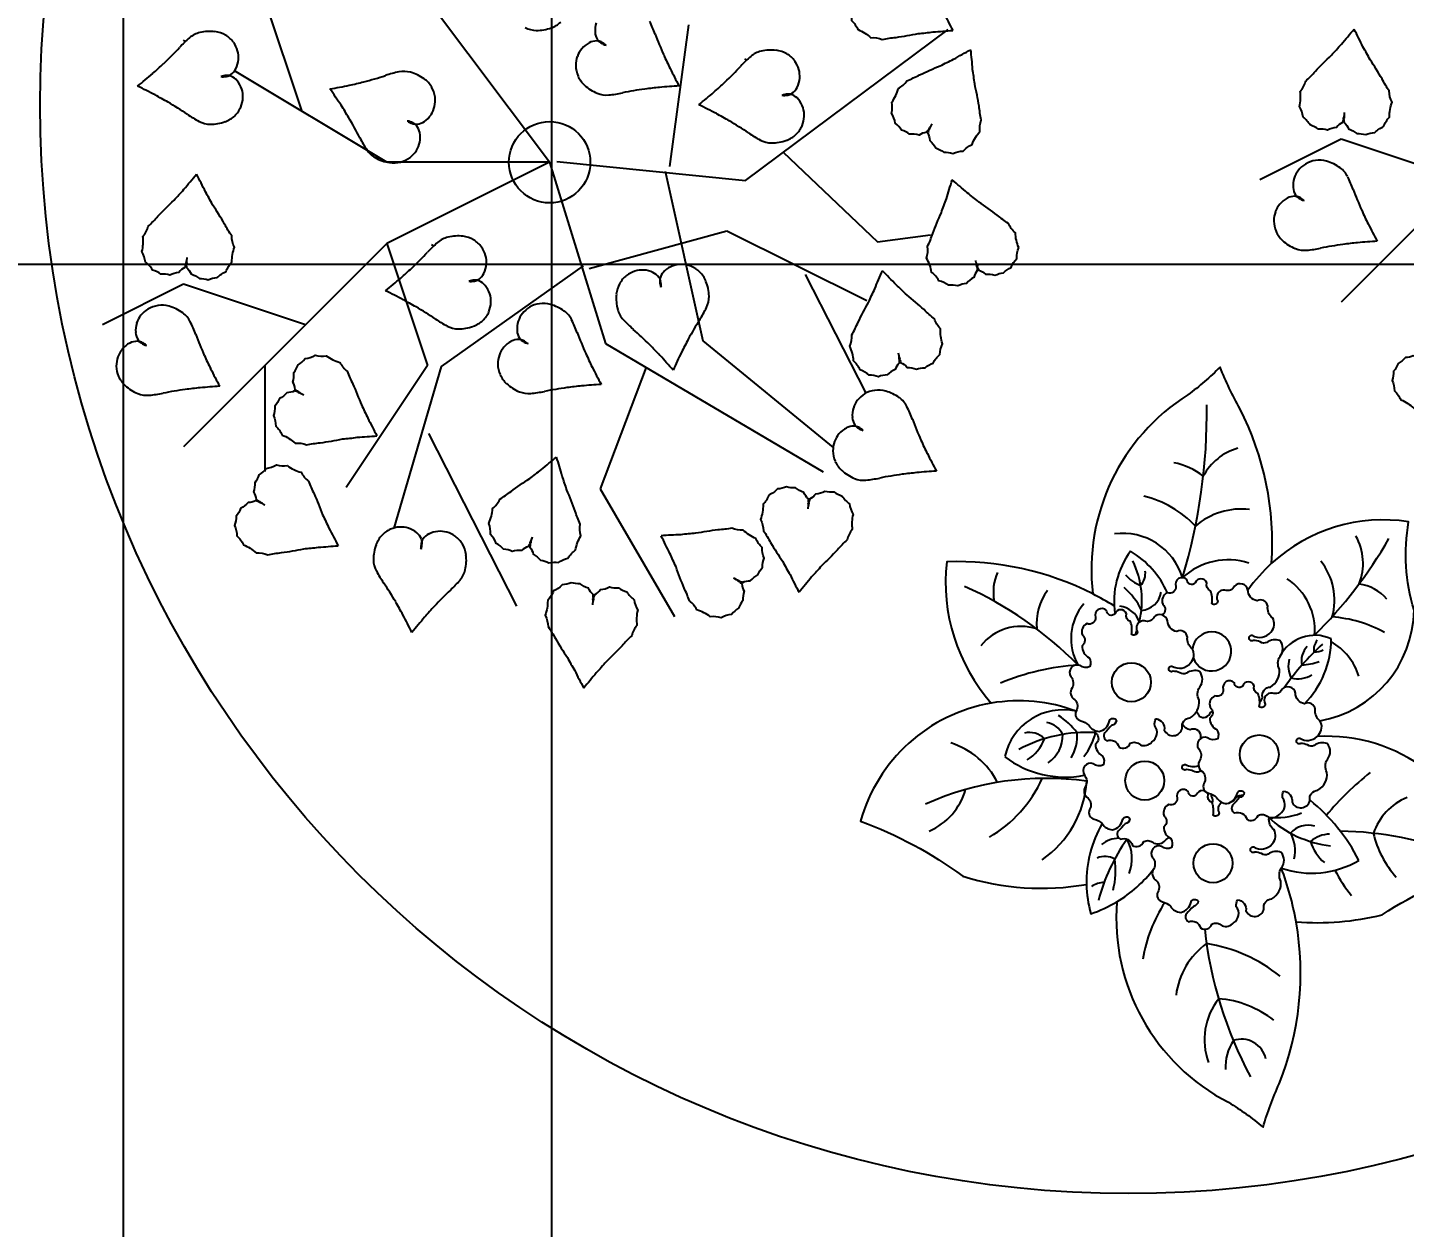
# Model space of a CAD drawing. Extents: x -109 to 1815, y -14679 to 345.
# Drawn here: x 94.37 to 95.639, y 3.433 to 4.539 of the extents above; entities that cross this region are included whole.
import ezdxf

# ---------------------------------------------------------------- set-up
doc = ezdxf.new("R2010")
doc.units = 0
doc.header["$MEASUREMENT"] = 0
doc.layers.get('0').update_dxf_attribs({"linetype": 'CONTINUOUS'})
doc.layers.get('DEFPOINTS').update_dxf_attribs({"linetype": 'CONTINUOUS'})
doc.layers.add('corte-esq-ext', color=1, linetype='CONTINUOUS')
doc.layers.add('PORTA', color=3, linetype='CONTINUOUS')
doc.styles.add('SIMPLEX', font='techl___.ttf')
doc.dimstyles.new('50model', dxfattribs={"dimtxt": 0.15, "dimasz": 0.2, "dimexe": 0.08, "dimexo": 0.2, "dimgap": 0.05, "dimtad": 1, "dimzin": 4, "dimdsep": 46, "dimtxsty": 'SIMPLEX', "dimblk1": 'DOTSMALL', "dimblk2": 'DOTSMALL', "dimsah": 1, "dimcen": 0.2, "dimadec": 0, "dimazin": 0, "dimtfac": 1, "dimtmove": 2, "dimatfit": 3, "dimldrblk": 'DOTSMALL', "dimfxl": 1, "dimtvp": 1, "dimtolj": 1, "dimtzin": 0, "dimarcsym": 0})

# ---------------------------------------------------------------- blocks, each defined once
blk = doc.blocks.new('_DOTSMALL')
at = {"color": 0, "linetype": 'ByBlock', "ltscale": 0.05, "const_width": 0.5}
blk.add_lwpolyline([(-0.0625, 0, 1), (0.0625, 0, 1)], format="xyb", close=True, dxfattribs=at)
blk = doc.blocks.new('*D72')
at = {"layer": 'DEFPOINTS', "color": 0, "transparency": 16777216}
for p in [(94.458, 6.0423), (94.458, 6.0423), (94.458, 2.8923)]:
    blk.add_point(p, dxfattribs=at)
at = {"layer": 'PORTA', "color": 0, "lineweight": -2, "transparency": 16777216}
for p, q in [((94.258, 6.0423), (94.378, 6.0423)), ((94.458, 2.8923), (94.458, 6.0423)), ((94.258, 2.8923), (94.378, 2.8923))]:
    blk.add_line(p, q, dxfattribs=at)
at = {"layer": 'PORTA', "color": 0, "lineweight": -2, "transparency": 16777216, "xscale": 0.2, "yscale": 0.2, "zscale": 0.2}
for p, rotation in [((94.458, 6.0423), 90), ((94.458, 2.8923), 270)]:
    blk.add_blockref('_DOTSMALL', p, dxfattribs=dict(at, rotation=rotation))
at = {"layer": 'PORTA', "color": 0, "transparency": 16777216, "insert": (94.266, 3.9893), "char_height": 0.15, "attachment_point": 5, "rotation": 90, "style": 'SIMPLEX'}
blk.add_mtext('\\A1;3.15', dxfattribs=at)

msp = doc.modelspace()

# ---------------------------------------------------------------- linework, layer by layer
at = {"layer": 'corte-esq-ext'}
msp.add_line((94.8531, -5.5561), (94.8531, 12.9398), dxfattribs=at)
at = {"layer": 'PORTA', "color": 1}
for p, q in [((94.6229, 4.4613), (94.5885, 4.5645)), ((94.851, 4.4145), (94.7385, 4.5645)), ((94.9619, 4.4106), (94.9793, 4.541)), ((95.0315, 4.3976), (95.2185, 4.5367)), ((94.5153, 4.5259), (94.5135, 4.527)), ((95.0329, 4.5087), (95.0311, 4.5098)), ((94.701, 4.4145), (94.5605, 4.4988)), ((95.7685, 4.4731), (95.581, 4.2856)), ((95.581, 4.4356), (95.506, 4.3981)), ((95.6935, 4.3981), (95.581, 4.4356)), ((95.0663, 4.4237), (95.1533, 4.3411)), ((94.851, 4.4145), (94.701, 4.3395)), ((94.851, 4.4145), (94.701, 4.4145)), ((94.851, 4.4145), (94.9025, 4.2474)), ((94.8576, 4.415), (95.0315, 4.3976)), ((94.9576, 4.4063), (94.9924, 4.2498)), ((94.8875, 4.3166), (95.0144, 4.3512)), ((95.0144, 4.3512), (95.1434, 4.287)), ((95.1533, 4.3411), (95.2023, 4.3474)), ((94.701, 4.3395), (94.5135, 4.152)), ((94.701, 4.3395), (94.7385, 4.227)), ((94.7441, 4.3372), (94.7422, 4.3383)), ((94.8818, 4.3189), (94.7511, 4.2261)), ((95.0867, 4.3109), (95.1425, 4.2015)), ((94.5135, 4.302), (94.4385, 4.2645)), ((94.626, 4.2645), (94.5135, 4.302)), ((94.9025, 4.2474), (95.1033, 4.1291)), ((94.9924, 4.2498), (95.1125, 4.1516)), ((94.5885, 4.227), (94.5885, 4.1293)), ((94.7385, 4.227), (94.6635, 4.1145)), ((94.7511, 4.2261), (94.7072, 4.0773)), ((94.9401, 4.2255), (94.8977, 4.1133)), ((94.7394, 4.1645), (94.8206, 4.0053)), ((94.8977, 4.1133), (94.9661, 3.9958))]:
    msp.add_line(p, q, dxfattribs=at)
at = {"layer": 'PORTA'}
msp.add_line((108.4912, 4.3201), (82.9806, 4.3201), dxfattribs=at)
at = {"layer": 'PORTA', "color": 1}
for points in [[(95.1552, 4.5735, 0.08274), (95.1504, 4.5757, 0.10469), (95.1474, 4.5787, 0.121507), (95.1451, 4.5855, 0.098472), (95.1461, 4.5942, 0.092043), (95.15, 4.6014, 0.086888), (95.1565, 4.6072, 0.104288), (95.1658, 4.6104, 0.099942), (95.176, 4.6097, 0.091468), (95.1886, 4.6037, 0.12043), (95.1954, 4.5955, 0.025962), (95.2005, 4.5837, -0.015994), (95.2084, 4.5645, -0.011155), (95.2143, 4.5521, -0.008387), (95.2227, 4.536)], [(95.1552, 4.5735, -0.08274), (95.1508, 4.5765, -0.10469), (95.1467, 4.5774, -0.121507), (95.1397, 4.5758, -0.098472), (95.1328, 4.5703, -0.092043), (95.1287, 4.5632, -0.086888), (95.1273, 4.5547, -0.104288), (95.1294, 4.5451, -0.099942), (95.1354, 4.5367, -0.091468), (95.1472, 4.5293, -0.12043), (95.1578, 4.5277, -0.025962), (95.1705, 4.5296, 0.015994), (95.191, 4.5331, 0.011155), (95.2046, 4.5346, 0.008387), (95.2227, 4.536)], [(95.5839, 4.4604, 0.08274), (95.5838, 4.4551, 0.10469), (95.5821, 4.4512, 0.121507), (95.5767, 4.4465, 0.098472), (95.5683, 4.4441, 0.092043), (95.5601, 4.4449, 0.086888), (95.5523, 4.4488, 0.104288), (95.5458, 4.4561, 0.099942), (95.5425, 4.4658, 0.091468), (95.5433, 4.4798, 0.12043), (95.5483, 4.4892, 0.025962), (95.5572, 4.4984, -0.015994), (95.572, 4.5131, -0.011155), (95.5812, 4.5232, -0.008387), (95.5929, 4.5371)], [(95.5839, 4.4604, -0.08274), (95.5829, 4.4552, -0.10469), (95.5836, 4.4511, -0.121507), (95.5878, 4.4452, -0.098472), (95.5954, 4.4409, -0.092043), (95.6036, 4.4399, -0.086888), (95.612, 4.4418, -0.104288), (95.6201, 4.4474, -0.099942), (95.6255, 4.4561, -0.091468), (95.6279, 4.4699, -0.12043), (95.6253, 4.4802, -0.025962), (95.6187, 4.4912, 0.015994), (95.6077, 4.5089, 0.011155), (95.6011, 4.5209, 0.008387), (95.5929, 4.5371)], [(95.2034, 4.4499, 0.08274), (95.2014, 4.445, 0.10469), (95.1984, 4.442, 0.121507), (95.1917, 4.4395, 0.098472), (95.1829, 4.4403, 0.092043), (95.1756, 4.444, 0.086888), (95.1698, 4.4504, 0.104288), (95.1663, 4.4596, 0.099942), (95.1667, 4.4698, 0.091468), (95.1725, 4.4825, 0.12043), (95.1805, 4.4896, 0.025962), (95.1922, 4.495, -0.015994), (95.2112, 4.5033, -0.011155), (95.2235, 4.5094, -0.008387), (95.2394, 4.5182)], [(95.2034, 4.4499, -0.08274), (95.2006, 4.4454, -0.10469), (95.1997, 4.4413, -0.121507), (95.2015, 4.4344, -0.098472), (95.2072, 4.4276, -0.092043), (95.2144, 4.4237, -0.086888), (95.2229, 4.4224, -0.104288), (95.2325, 4.4248, -0.099942), (95.2406, 4.4309, -0.091468), (95.2479, 4.4429, -0.12043), (95.2491, 4.4535, -0.025962), (95.247, 4.4662, 0.015994), (95.243, 4.4866, 0.011155), (95.2411, 4.5001, 0.008387), (95.2394, 4.5182)], [(94.5165, 4.3267, 0.08274), (94.5163, 4.3214, 0.10469), (94.5146, 4.3175, 0.121507), (94.5092, 4.3128, 0.098472), (94.5008, 4.3104, 0.092043), (94.4926, 4.3113, 0.086888), (94.4849, 4.3151, 0.104288), (94.4783, 4.3224, 0.099942), (94.475, 4.3321, 0.091468), (94.4759, 4.3461, 0.12043), (94.4808, 4.3555, 0.025962), (94.4897, 4.3647, -0.015994), (94.5046, 4.3794, -0.011155), (94.5138, 4.3895, -0.008387), (94.5254, 4.4034)], [(94.5165, 4.3267, -0.08274), (94.5154, 4.3215, -0.10469), (94.5161, 4.3174, -0.121507), (94.5203, 4.3115, -0.098472), (94.528, 4.3072, -0.092043), (94.5361, 4.3062, -0.086888), (94.5445, 4.3081, -0.104288), (94.5526, 4.3137, -0.099942), (94.558, 4.3224, -0.091468), (94.5604, 4.3362, -0.12043), (94.5578, 4.3465, -0.025962), (94.5512, 4.3575, 0.015994), (94.5402, 4.3752, 0.011155), (94.5336, 4.3872, 0.008387), (94.5254, 4.4034)], [(95.2436, 4.3239, 0.08274), (95.2455, 4.3189, 0.10469), (95.2454, 4.3147, 0.121507), (95.2422, 4.3083, 0.098472), (95.2354, 4.3028, 0.092043), (95.2275, 4.3004, 0.086888), (95.2189, 4.301, 0.104288), (95.21, 4.3052, 0.099942), (95.2033, 4.3129, 0.091468), (95.1986, 4.3261, 0.12043), (95.1996, 4.3368, 0.025962), (95.2043, 4.3487, -0.015994), (95.2123, 4.3679, -0.011155), (95.2169, 4.3808, -0.008387), (95.2223, 4.3981)], [(95.2436, 4.3239, -0.08274), (95.2446, 4.3187, -0.10469), (95.2468, 4.3151, -0.121507), (95.2529, 4.3113, -0.098472), (95.2617, 4.3103, -0.092043), (95.2696, 4.3125, -0.086888), (95.2766, 4.3175, -0.104288), (95.2819, 4.3258, -0.099942), (95.2836, 4.3359, -0.091468), (95.2805, 4.3495, -0.12043), (95.2741, 4.3581, -0.025962), (95.2638, 4.3657, 0.015994), (95.2468, 4.3778, 0.011155), (95.2361, 4.3863, 0.008387), (95.2223, 4.3981)], [(95.1724, 4.2387, 0.08274), (95.1739, 4.2336, 0.10469), (95.1734, 4.2294, 0.121507), (95.1697, 4.2233, 0.098472), (95.1624, 4.2184, 0.092043), (95.1543, 4.2168, 0.086888), (95.1458, 4.2181, 0.104288), (95.1373, 4.2231, 0.099942), (95.1313, 4.2314, 0.091468), (95.1279, 4.2449, 0.12043), (95.1297, 4.2554, 0.025962), (95.1355, 4.2669, -0.015994), (95.1452, 4.2853, -0.011155), (95.1509, 4.2977, -0.008387), (95.1579, 4.3145)], [(95.1724, 4.2387, -0.08274), (95.173, 4.2334, -0.10469), (95.1749, 4.2297, -0.121507), (95.1806, 4.2254, -0.098472), (95.1892, 4.2236, -0.092043), (95.1973, 4.225, -0.086888), (95.2048, 4.2294, -0.104288), (95.2108, 4.2372, -0.099942), (95.2133, 4.2471, -0.091468), (95.2115, 4.261, -0.12043), (95.2059, 4.27, -0.025962), (95.1963, 4.2786, 0.015994), (95.1804, 4.2921, 0.011155), (95.1705, 4.3015, 0.008387), (95.1579, 4.3145)], [(94.6242, 4.1998, 0.08274), (94.6194, 4.2019, 0.10469), (94.6164, 4.205, 0.121507), (94.6141, 4.2117, 0.098472), (94.6151, 4.2205, 0.092043), (94.619, 4.2277, 0.086888), (94.6255, 4.2334, 0.104288), (94.6348, 4.2367, 0.099942), (94.645, 4.236, 0.091468), (94.6576, 4.2299, 0.12043), (94.6644, 4.2218, 0.025962), (94.6695, 4.21, -0.015994), (94.6774, 4.1907, -0.011155), (94.6833, 4.1784, -0.008387), (94.6917, 4.1623)], [(95.6559, 4.2322, -0.08274), (95.6515, 4.2352, -0.10469), (95.6474, 4.2361, -0.121507), (95.6404, 4.2345, -0.098472), (95.6335, 4.229, -0.092043), (95.6294, 4.2219, -0.086888), (95.628, 4.2133, -0.104288), (95.6301, 4.2038, -0.099942), (95.6361, 4.1954, -0.091468), (95.6479, 4.1879, -0.12043), (95.6585, 4.1864, -0.025962), (95.6712, 4.1883, 0.015994), (95.6917, 4.1918, 0.011155), (95.7053, 4.1933, 0.008387), (95.7234, 4.1947)], [(94.6242, 4.1998, -0.08274), (94.6198, 4.2027, -0.10469), (94.6157, 4.2037, -0.121507), (94.6087, 4.202, -0.098472), (94.6018, 4.1966, -0.092043), (94.5977, 4.1895, -0.086888), (94.5963, 4.1809, -0.104288), (94.5984, 4.1713, -0.099942), (94.6044, 4.163, -0.091468), (94.6162, 4.1555, -0.12043), (94.6268, 4.154, -0.025962), (94.6395, 4.1559, 0.015994), (94.66, 4.1594, 0.011155), (94.6736, 4.1609, 0.008387), (94.6917, 4.1623)], [(94.8348, 4.0688, 0.08274), (94.8337, 4.0636, 0.10469), (94.8314, 4.0601, 0.121507), (94.8252, 4.0565, 0.098472), (94.8165, 4.0556, 0.092043), (94.8086, 4.0579, 0.086888), (94.8016, 4.0631, 0.104288), (94.7965, 4.0714, 0.099942), (94.795, 4.0816, 0.091468), (94.7984, 4.0952, 0.12043), (94.8049, 4.1036, 0.025962), (94.8154, 4.111, -0.015994), (94.8326, 4.1228, -0.011155), (94.8434, 4.1311, -0.008387), (94.8574, 4.1427)], [(94.8348, 4.0688, -0.08274), (94.8328, 4.0639, -0.10469), (94.8328, 4.0597, -0.121507), (94.8359, 4.0532, -0.098472), (94.8426, 4.0476, -0.092043), (94.8504, 4.0451, -0.086888), (94.8591, 4.0455, -0.104288), (94.868, 4.0495, -0.099942), (94.8749, 4.0571, -0.091468), (94.8798, 4.0702, -0.12043), (94.8791, 4.0809, -0.025962), (94.8746, 4.0929, 0.015994), (94.8669, 4.1123, 0.011155), (94.8625, 4.1252, 0.008387), (94.8574, 4.1427)], [(94.5884, 4.0985, 0.08274), (94.5836, 4.1007, 0.10469), (94.5806, 4.1037, 0.121507), (94.5783, 4.1105, 0.098472), (94.5793, 4.1192, 0.092043), (94.5832, 4.1264, 0.086888), (94.5897, 4.1322, 0.104288), (94.599, 4.1354, 0.099942), (94.6092, 4.1348, 0.091468), (94.6218, 4.1287, 0.12043), (94.6287, 4.1205, 0.025962), (94.6338, 4.1087, -0.015994), (94.6416, 4.0895, -0.011155), (94.6475, 4.0771, -0.008387), (94.6559, 4.061)], [(95.0894, 4.0949, -0.08274), (95.0904, 4.1001, -0.10469), (95.0896, 4.1043, -0.121507), (95.0854, 4.1101, -0.098472), (95.0777, 4.1143, -0.092043), (95.0696, 4.1153, -0.086888), (95.0612, 4.1133, -0.104288), (95.0531, 4.1076, -0.099942), (95.0478, 4.0989, -0.091468), (95.0455, 4.0851, -0.12043), (95.0482, 4.0748, -0.025962), (95.0548, 4.0638, 0.015994), (95.066, 4.0463, 0.011155), (95.0727, 4.0343, 0.008387), (95.081, 4.0181)], [(94.5884, 4.0985, -0.08274), (94.584, 4.1015, -0.10469), (94.5799, 4.1024, -0.121507), (94.5729, 4.1008, -0.098472), (94.566, 4.0953, -0.092043), (94.562, 4.0882, -0.086888), (94.5605, 4.0797, -0.104288), (94.5626, 4.0701, -0.099942), (94.5686, 4.0618, -0.091468), (94.5804, 4.0543, -0.12043), (94.591, 4.0527, -0.025962), (94.6037, 4.0546, 0.015994), (94.6242, 4.0581, 0.011155), (94.6378, 4.0596, 0.008387), (94.6559, 4.061)], [(95.0894, 4.0949, 0.08274), (95.0895, 4.1002, 0.10469), (95.0911, 4.1041, 0.121507), (95.0965, 4.1089, 0.098472), (95.1049, 4.1113, 0.092043), (95.1131, 4.1106, 0.086888), (95.1209, 4.1068, 0.104288), (95.1275, 4.0995, 0.099942), (95.1308, 4.0899, 0.091468), (95.1301, 4.0759, 0.12043), (95.1253, 4.0664, 0.025962), (95.1164, 4.0571, -0.015994), (95.1017, 4.0424, -0.011155), (95.0926, 4.0322, -0.008387), (95.081, 4.0181)], [(95.0206, 4.0313, -0.08274), (95.025, 4.0282, -0.10469), (95.0291, 4.0272, -0.121507), (95.0361, 4.0287, -0.098472), (95.0431, 4.034, -0.092043), (95.0473, 4.0411, -0.086888), (95.0489, 4.0496, -0.104288), (95.047, 4.0592, -0.099942), (95.0412, 4.0676, -0.091468), (95.0295, 4.0754, -0.12043), (95.019, 4.0771, -0.025962), (95.0062, 4.0755, 0.015994), (94.9856, 4.0724, 0.011155), (94.972, 4.0711, 0.008387), (94.9539, 4.0701)], [(95.0206, 4.0313, 0.08274), (95.0254, 4.029, 0.10469), (95.0283, 4.0259, 0.121507), (95.0305, 4.0191, 0.098472), (95.0293, 4.0104, 0.092043), (95.0253, 4.0033, 0.086888), (95.0187, 3.9977, 0.104288), (95.0093, 3.9946, 0.099942), (94.9991, 3.9955, 0.091468), (94.9867, 4.0018, 0.12043), (94.98, 4.0101, 0.025962), (94.9751, 4.0219, -0.015994), (94.9676, 4.0414, -0.011155), (94.962, 4.0538, -0.008387), (94.9539, 4.0701)], [(94.8908, 4.0066, -0.08274), (94.8918, 4.0118, -0.10469), (94.8911, 4.0159, -0.121507), (94.8869, 4.0217, -0.098472), (94.8791, 4.0259, -0.092043), (94.871, 4.0269, -0.086888), (94.8626, 4.0249, -0.104288), (94.8546, 4.0193, -0.099942), (94.8492, 4.0105, -0.091468), (94.8469, 3.9968, -0.12043), (94.8496, 3.9864, -0.025962), (94.8563, 3.9755, 0.015994), (94.8674, 3.9579, 0.011155), (94.8741, 3.946, 0.008387), (94.8824, 3.9298)], [(95.5059, 3.9167, 0.153842), (95.5084, 3.9213, -0.463092), (95.5157, 3.9307, 0.313172), (95.524, 3.947, -0.263169), (95.5246, 3.959, 0.362708), (95.5244, 3.9735, 0.245641), (95.5124, 3.9719, -0.29295), (95.5063, 3.9723, 0.093328), (95.5001, 3.9737, -1.455768), (95.499, 3.9785, 0.379882), (95.5162, 3.9814, 0.34294), (95.5177, 3.9945, -0.272007), (95.5133, 4.0052, 0.52491), (95.5034, 4.0103, -0.364868), (95.495, 4.0201, 0.589429), (95.4826, 4.0238, -0.414362), (95.4738, 4.0201, 0.632042), (95.4672, 4.0099, -0.61126), (95.4617, 4.0077, 0.141126), (95.4606, 4.0194, -0.414115), (95.457, 4.0267, 0.695029), (95.4464, 4.0267, -0.695571), (95.4387, 4.0297, 0.795067), (95.4285, 4.0234, -0.584992), (95.4208, 4.0176, 0.398719), (95.4164, 4.007, -0.500346), (95.4161, 3.9971, 0.277783)], [(94.8908, 4.0066, 0.08274), (94.8909, 4.0119, 0.10469), (94.8925, 4.0157, 0.121507), (94.8979, 4.0205, 0.098472), (94.9063, 4.023, 0.092043), (94.9145, 4.0222, 0.086888), (94.9223, 4.0184, 0.104288), (94.9289, 4.0112, 0.099942), (94.9322, 4.0015, 0.091468), (94.9315, 3.9875, 0.12043), (94.9267, 3.978, 0.025962), (94.9178, 3.9687, -0.015994), (94.9031, 3.954, -0.011155), (94.894, 3.9438, -0.008387), (94.8824, 3.9298)], [(95.5614, 3.8996, -0.272007), (95.5571, 3.9102, 0.52491), (95.5472, 3.9153, -0.364868), (95.5388, 3.9252, 0.589429), (95.5264, 3.9288, -0.414362), (95.5176, 3.9252, 0.632042), (95.511, 3.9149, -0.61126), (95.5055, 3.9127, 0.141126), (95.5044, 3.9244, -0.414115), (95.5008, 3.9318, 0.695029), (95.4902, 3.9318, -0.695571), (95.4825, 3.9347, 0.795067), (95.4723, 3.9285, -0.584992), (95.4646, 3.9226, 0.398719), (95.4602, 3.912, -0.502085), (95.4598, 3.9021, 0.277783), (95.4664, 3.8912, -0.240076), (95.4671, 3.8831, -0.321467), (95.4578, 3.884, 0.745243), (95.4496, 3.8736, -0.31319), (95.4507, 3.8634, 0.440916), (95.4533, 3.8524, -0.33877), (95.4544, 3.8418, 0.489016), (95.4587, 3.833, -0.115651), (95.466, 3.829, 0.254691), (95.4756, 3.8232, 0.303582), (95.4851, 3.833, -0.602354), (95.4916, 3.8334, -0.345012), (95.4872, 3.8288, -0.004574), (95.4809, 3.8219, 0.479544), (95.4829, 3.8146, -0.438672), (95.4939, 3.8088, 0.471554), (95.5044, 3.8123, -0.333475), (95.5136, 3.8109, 0.333467), (95.5243, 3.8136, 0.445322), (95.5269, 3.8285, -0.162198), (95.5279, 3.8348, -0.427238)], [(95.4113, 3.9011, 0.054109), (95.4099, 3.901, -0.61126)], [(95.4476, 3.9079, -0.144785), (95.4501, 3.9038, 0.471554), (95.4606, 3.9073, -0.063459), (95.4625, 3.908, 0.333467)], [(95.3542, 3.8904, 0.077831), (95.3548, 3.8879, -0.502085), (95.3544, 3.878, 0.277783), (95.361, 3.8671, -0.240076), (95.3617, 3.859, -0.321467), (95.3524, 3.8599, 0.745243), (95.3442, 3.8495, -0.31319), (95.3453, 3.8393, 0.440916), (95.3478, 3.8283, -0.33877), (95.3489, 3.8177, 0.489016), (95.3533, 3.8089, -0.115651), (95.3606, 3.8049, 0.254691), (95.3701, 3.7991, 0.303582), (95.3796, 3.8089, -0.602354), (95.3862, 3.8093, -0.345012), (95.3818, 3.8047, -0.004574), (95.3754, 3.7978, 0.479544), (95.3774, 3.7905, -0.438672), (95.3885, 3.7847, 0.471554), (95.3989, 3.7882, -0.333475), (95.4082, 3.7868, 0.333467), (95.4189, 3.7895, 0.101515), (95.4218, 3.7923, -0.162198)], [(95.4516, 3.8834, -0.059681), (95.4516, 3.8861, 0.52491), (95.4417, 3.8912, -0.236589), (95.4345, 3.8965, 0.589429)], [(95.5279, 3.8348, -0.427238), (95.5357, 3.8245, 0.727728), (95.5522, 3.8263, -0.463092), (95.5595, 3.8357, 0.313172), (95.5678, 3.852, -0.263169), (95.5683, 3.864, 0.362708), (95.5682, 3.8785, 0.245641), (95.5561, 3.8769, -0.29295), (95.55, 3.8773, 0.093328), (95.5439, 3.8787, -1.455768), (95.5428, 3.8835, 0.338669), (95.5587, 3.885, 0.34294)], [(95.4518, 3.8535, 0.024467), (95.4507, 3.8528, -0.29295), (95.4446, 3.8532, 0.093328), (95.4385, 3.8546, -1.455768), (95.4374, 3.8594, 0.243536), (95.4494, 3.8584, 0.34294)], [(95.4711, 3.8243, 0.439616), (95.4685, 3.8147, -0.61126), (95.463, 3.8125, 0.141126), (95.4619, 3.8242, -0.414115), (95.4582, 3.8315, 0.695029), (95.4476, 3.8315, -0.695571), (95.44, 3.8345, 0.795067), (95.4297, 3.8283, -0.584992), (95.422, 3.8224, 0.398719), (95.4177, 3.8118, -0.502085), (95.4173, 3.8019, 0.277783), (95.4239, 3.791, -0.240076), (95.4246, 3.7829, -0.321467), (95.4153, 3.7838, 0.745243), (95.4071, 3.7734, -0.31319), (95.4082, 3.7632, 0.440916), (95.4107, 3.7522, -0.33877), (95.4118, 3.7416, 0.489016), (95.4162, 3.7328, -0.115651), (95.4235, 3.7288, 0.254691), (95.433, 3.7229, 0.303582), (95.4425, 3.7328, -0.602354), (95.4491, 3.7332, -0.345012), (95.4447, 3.7285, -0.004574), (95.4383, 3.7217, 0.479544), (95.4403, 3.7144, -0.438672), (95.4514, 3.7086, 0.471554), (95.4618, 3.7121, -0.333475), (95.4711, 3.7107, 0.333467), (95.4818, 3.7134, 0.445322), (95.4843, 3.7282, -0.162198), (95.4854, 3.7346, -0.427238)], [(95.4623, 3.8231, 0.075337), (95.4624, 3.8279, -0.091843), (95.4611, 3.8322, 0.362708)], [(95.4905, 3.8306, 0.249552), (95.4838, 3.8286, -0.232648), (95.4794, 3.8247, 0.632042)], [(95.4854, 3.7346, -0.427238), (95.4932, 3.7243, 0.727728), (95.5097, 3.7261, -0.463092), (95.5169, 3.7355, 0.313172), (95.5253, 3.7518, -0.263169), (95.5258, 3.7638, 0.362708), (95.5256, 3.7783, 0.245641), (95.5136, 3.7767, -0.29295), (95.5075, 3.7771, 0.093328), (95.5014, 3.7785, -1.455768), (95.5003, 3.7833, 0.379882), (95.5174, 3.7862, 0.34294), (95.5189, 3.7994, -0.272007), (95.5145, 3.81, 0.023893), (95.5144, 3.8106, -0.364868)]]:
    msp.add_lwpolyline(points, format="xyb", dxfattribs=at)
for points in [[(95.3461, 3.7488, 0.064121), (95.3501, 3.7216, 0.053651), (95.3742, 3.7328, 0.303165), (95.4771, 3.5479, -0.038186), (95.5089, 3.525, -0.033284), (95.5238, 3.5648, 0.140139), (95.5394, 3.7143, 0.082613), (95.6188, 3.7208, -0.071634), (95.7158, 3.7659, 0.37075), (95.5587, 3.885, 0.036515), (95.56, 3.8864, 0.34294), (95.5614, 3.8996, 0.358678), (95.6482, 4.0015, -0.11702), (95.6432, 4.083, 0.227088), (95.5168, 4.0448, 0.135454), (95.4876, 4.1874, -0.033284), (95.4693, 4.2256, -0.038186), (95.4397, 4.2001, 0.289083), (95.352, 4.0165, 0.126781), (95.2172, 4.0462, 0.210808), (95.2583, 3.9158, 0.291137), (95.1378, 3.807, -0.071634), (95.2321, 3.7563, 0.119338)], [(95.4101, 3.9014, -0.427238), (95.4179, 3.891, 0.727728), (95.4344, 3.8928, -0.463092), (95.4416, 3.9023, 0.313172), (95.4499, 3.9186, -0.263169), (95.4505, 3.9306, 0.362708), (95.4503, 3.9451, 0.245641), (95.4383, 3.9435, -0.29295), (95.4322, 3.9439, 0.093328), (95.426, 3.9453, -1.455768), (95.4249, 3.95, 0.379882), (95.4421, 3.953, 0.34294), (95.4436, 3.9661, -0.272007), (95.4392, 3.9767, 0.52491), (95.4293, 3.9819, -0.364868), (95.4209, 3.9917, 0.589429), (95.4085, 3.9954, -0.414362), (95.3997, 3.9917, 0.632042), (95.3931, 3.9815, -0.61126), (95.3877, 3.9793, 0.141126), (95.3866, 3.991, -0.414115), (95.3829, 3.9983, 0.695029), (95.3723, 3.9983, -0.695571), (95.3646, 4.0012, 0.795067), (95.3544, 3.995, -0.584992), (95.3467, 3.9892, 0.398719), (95.3423, 3.9786, -0.502085), (95.342, 3.9687, 0.277783), (95.3486, 3.9577, -0.240076), (95.3493, 3.9497, -0.321467), (95.34, 3.9505, 0.745243), (95.3317, 3.9402, -0.31319), (95.3328, 3.9299, 0.440916), (95.3354, 3.919, -0.33877), (95.3365, 3.9084, 0.489016), (95.3409, 3.8996, -0.115651), (95.3482, 3.8956, 0.254691), (95.3577, 3.8897, 0.303582), (95.3672, 3.8996, -0.602354), (95.3738, 3.8999, -0.345012), (95.3693, 3.8953, -0.004574), (95.363, 3.8884, 0.479544), (95.365, 3.8812, -0.438672), (95.3761, 3.8754, 0.471554), (95.3865, 3.8789, -0.333475), (95.3958, 3.8774, 0.333467), (95.4065, 3.8802, 0.445322), (95.409, 3.895, -0.162198)]]:
    msp.add_lwpolyline(points, format="xyb", close=True, dxfattribs=at)
for centre, radius in [((95.3847, 4.4673), 1.0035), ((94.851, 4.4145), 0.0375), ((95.3875, 3.9351), 0.018), ((95.5054, 3.8685), 0.018), ((95.3999, 3.8444), 0.018), ((95.4628, 3.7683), 0.018)]:
    msp.add_circle(centre, radius, dxfattribs=at)
for centre, radius, start, end in [((94.5337, 4.5122), 0.0225, 103.618, 131.0863), ((94.5375, 4.4966), 0.0385, 82.7131, 103.618), ((94.5391, 4.5092), 0.0259, 59.884, 82.7131), ((94.839, 4.5585), 0.0225, 241.9575, 269.4259), ((94.8391, 4.5745), 0.0385, 269.4259, 290.3307), ((94.8435, 4.5626), 0.0259, 290.3307, 313.1599), ((94.9154, 4.5362), 0.0225, 162.2836, 184.7793), ((94.9078, 4.5355), 0.015, 184.7793, 212.4908), ((94.8324, 4.4894), 0.1237, 20.4189, 26.3677), ((94.6002, 4.436), 0.1237, 131.0863, 137.035), ((94.5402, 4.511), 0.0238, 36.069, 59.884), ((94.5391, 4.5102), 0.0251, 16.2057, 36.069), ((94.8978, 4.5045), 0.0225, 117.0848, 139.5805), ((94.8943, 4.5113), 0.015, 89.3732, 117.0848), ((94.8944, 4.5161), 0.0102, 65.4672, 89.3732), ((94.9038, 4.533), 0.0102, 212.4908, 236.3969), ((94.9071, 4.5379), 0.0161, 236.3969, 255.3163), ((94.8919, 4.5106), 0.0161, 46.5478, 65.4672), ((95.2535, 4.6462), 0.3256, 200.4189, 204.0841), ((94.2715, 4.7422), 0.3256, 313.3699, 317.035), ((94.5416, 4.511), 0.0225, 332.6747, 355.1704), ((94.5417, 4.511), 0.0224, 355.1704, 16.2057), ((94.9002, 4.5037), 0.0251, 160.6159, 180.4792), ((94.8977, 4.5046), 0.0224, 139.5805, 160.6159), ((95.236, 4.6383), 0.3064, 204.0841, 206.6405), ((95.1178, 4.4188), 0.1237, 131.0863, 137.035), ((95.0513, 4.495), 0.0225, 103.618, 131.0863), ((95.0551, 4.4794), 0.0385, 82.7131, 103.618), ((95.0567, 4.492), 0.0259, 59.884, 82.7131), ((95.0578, 4.4938), 0.0238, 36.069, 59.884), ((94.1307, 4.9065), 0.542, 308.8913, 310.8134), ((94.2846, 4.7282), 0.3064, 310.8134, 313.3699), ((94.5511, 4.5036), 0.0102, 281.0571, 304.9631), ((94.5483, 4.5075), 0.015, 304.9631, 332.6747), ((94.7379, 4.3768), 0.1237, 102.0751, 108.0238), ((94.7167, 4.4757), 0.0225, 74.6067, 102.0751), ((94.7125, 4.4603), 0.0385, 53.7019, 74.6067), ((94.8989, 4.5037), 0.0238, 180.4792, 204.2941), ((95.4465, 4.744), 0.542, 206.6405, 208.5627), ((94.7891, 4.725), 0.3256, 313.3699, 317.035), ((95.0567, 4.493), 0.0251, 16.2057, 36.069), ((95.0593, 4.4938), 0.0224, 355.1704, 16.2057), ((94.2347, 3.9969), 0.542, 62.2304, 64.1526), ((94.5535, 4.4784), 0.0161, 91.9868, 110.9062), ((94.5499, 4.5094), 0.0161, 262.1377, 281.0571), ((94.5533, 4.4843), 0.0102, 68.0807, 91.9868), ((94.5515, 4.4799), 0.015, 40.3691, 68.0807), ((94.5457, 4.475), 0.0225, 17.8735, 40.3691), ((94.5554, 5.016), 0.542, 279.8801, 281.8022), ((94.6036, 4.7854), 0.3064, 281.8022, 284.3586), ((94.5989, 4.804), 0.3256, 284.3586, 288.0238), ((94.72, 4.4705), 0.0259, 30.8727, 53.7019), ((94.7217, 4.4715), 0.0238, 7.0578, 30.8727), ((94.9008, 4.5045), 0.0259, 204.2941, 227.1232), ((94.9094, 4.5138), 0.0385, 227.1232, 248.0281), ((94.9803, 4.1783), 0.3064, 95.2236, 97.78), ((95.0017, 3.9437), 0.542, 93.3014, 95.2236), ((94.8022, 4.711), 0.3064, 310.8134, 313.3699), ((95.0659, 4.4903), 0.015, 304.9631, 332.6747), ((95.0592, 4.4938), 0.0225, 332.6747, 355.1704), ((94.3444, 4.2053), 0.3064, 59.674, 62.2304), ((94.5431, 4.4751), 0.0251, 336.9748, 356.8381), ((94.5458, 4.475), 0.0224, 356.8381, 17.8735), ((94.2052, 4.1701), 0.542, 33.2192, 35.1413), ((94.7204, 4.4714), 0.0251, 347.1945, 7.0578), ((94.9034, 4.4989), 0.0225, 248.0281, 275.4964), ((94.8937, 4.5996), 0.1237, 275.4964, 281.4452), ((94.9828, 4.1593), 0.3256, 97.78, 101.4452), ((94.6483, 4.8893), 0.542, 308.8913, 310.8134), ((95.0711, 4.4611), 0.0161, 91.9868, 110.9062), ((95.0675, 4.4922), 0.0161, 262.1377, 281.0571), ((95.0708, 4.4671), 0.0102, 68.0807, 91.9868), ((95.0686, 4.4863), 0.0102, 281.0571, 304.9631), ((95.0691, 4.4627), 0.015, 40.3691, 68.0807), ((95.0633, 4.4578), 0.0225, 17.8735, 40.3691), ((94.3347, 4.1888), 0.3256, 56.0088, 59.674), ((94.5859, 4.5613), 0.1237, 236.0088, 241.9575), ((94.5429, 4.4761), 0.0259, 290.3307, 313.1599), ((94.5443, 4.4746), 0.0238, 313.1599, 336.9748), ((94.4023, 4.2991), 0.3064, 30.6627, 33.2192), ((94.723, 4.4708), 0.0225, 303.6635, 326.1591), ((94.723, 4.4708), 0.0224, 326.1591, 347.1945), ((94.7523, 3.9797), 0.542, 62.2304, 64.1526), ((94.862, 4.1881), 0.3064, 59.674, 62.2304), ((95.0634, 4.4578), 0.0224, 356.8381, 17.8735), ((94.5383, 4.472), 0.0225, 241.9575, 269.4259), ((94.5385, 4.488), 0.0385, 269.4259, 290.3307), ((94.3858, 4.2893), 0.3256, 26.9976, 30.6627), ((94.7175, 4.4365), 0.0161, 62.9755, 81.8949), ((94.7295, 4.4654), 0.0161, 233.1264, 252.0459), ((94.7277, 4.4597), 0.0102, 252.0459, 275.9519), ((94.7203, 4.4419), 0.0102, 39.0695, 62.9755), ((94.7165, 4.4388), 0.015, 11.3579, 39.0695), ((94.7272, 4.4645), 0.015, 275.9519, 303.6635), ((94.8523, 4.1716), 0.3256, 56.0088, 59.674), ((95.0619, 4.4574), 0.0238, 313.1599, 336.9748), ((95.0607, 4.4579), 0.0251, 336.9748, 356.8381), ((94.7861, 4.4933), 0.1237, 206.9976, 212.9463), ((94.7092, 4.4373), 0.0224, 327.8269, 348.8622), ((94.7091, 4.4373), 0.0225, 348.8622, 11.3579), ((95.1035, 4.5441), 0.1237, 236.0088, 241.9575), ((95.0559, 4.4548), 0.0225, 241.9575, 269.4259), ((95.0561, 4.4708), 0.0385, 269.4259, 290.3307), ((95.0605, 4.4589), 0.0259, 290.3307, 313.1599), ((94.7012, 4.4383), 0.0225, 212.9463, 240.4146), ((94.7069, 4.4387), 0.0251, 307.9636, 327.8269), ((94.7091, 4.4522), 0.0385, 240.4146, 261.3195), ((94.7072, 4.4397), 0.0259, 261.3195, 284.1486), ((94.7077, 4.4377), 0.0238, 284.1486, 307.9636), ((95.559, 4.393), 0.0224, 141.2482, 162.2836), ((95.5611, 4.3914), 0.0251, 121.3849, 141.2482), ((95.5604, 4.3925), 0.0238, 97.57, 121.3849), ((95.5607, 4.3904), 0.0259, 74.7408, 97.57), ((95.5574, 4.3782), 0.0385, 53.836, 74.7408), ((95.5668, 4.3912), 0.0225, 26.3677, 53.836), ((95.5591, 4.393), 0.0225, 162.2836, 184.7793), ((95.4762, 4.3462), 0.1237, 20.4189, 26.3677), ((95.5415, 4.3613), 0.0225, 117.0848, 139.5805), ((95.5381, 4.3681), 0.015, 89.3732, 117.0848), ((95.5516, 4.3924), 0.015, 184.7793, 212.4908), ((95.5381, 4.3729), 0.0102, 65.4672, 89.3732), ((95.5475, 4.3898), 0.0102, 212.4908, 236.3969), ((95.5508, 4.3948), 0.0161, 236.3969, 255.3163), ((95.5356, 4.3675), 0.0161, 46.5478, 65.4672), ((95.8972, 4.503), 0.3256, 200.4189, 204.0841), ((95.544, 4.3605), 0.0251, 160.6159, 180.4792), ((95.5414, 4.3614), 0.0224, 139.5805, 160.6159), ((95.8797, 4.4952), 0.3064, 204.0841, 206.6405), ((95.5427, 4.3605), 0.0238, 180.4792, 204.2941), ((96.0903, 4.6008), 0.542, 206.6405, 208.5627), ((94.7625, 4.3235), 0.0225, 103.618, 131.0863), ((94.7663, 4.308), 0.0385, 82.7131, 103.618), ((94.7679, 4.3205), 0.0259, 59.884, 82.7131), ((94.7689, 4.3223), 0.0238, 36.069, 59.884), ((95.5445, 4.3614), 0.0259, 204.2941, 227.1232), ((94.5002, 4.5535), 0.3256, 313.3699, 317.035), ((94.829, 4.2473), 0.1237, 131.0863, 137.035), ((94.7678, 4.3215), 0.0251, 16.2057, 36.069), ((95.5531, 4.3706), 0.0385, 227.1232, 248.0281), ((95.5472, 4.3558), 0.0225, 248.0281, 275.4964), ((95.5375, 4.4565), 0.1237, 275.4964, 281.4452), ((95.6266, 4.0161), 0.3256, 97.78, 101.4452), ((95.624, 4.0351), 0.3064, 95.2236, 97.78), ((95.6455, 3.8005), 0.542, 93.3014, 95.2236), ((94.7703, 4.3223), 0.0225, 332.6747, 355.1704), ((94.7704, 4.3223), 0.0224, 355.1704, 16.2057), ((94.9723, 4.2977), 0.0225, 109.5897, 132.0854), ((94.9723, 4.2978), 0.0224, 88.5544, 109.5897), ((94.9722, 4.2952), 0.0251, 68.6911, 88.5544), ((94.9727, 4.2964), 0.0238, 44.8761, 68.6911), ((94.3594, 4.7179), 0.542, 308.8913, 310.8134), ((94.5134, 4.5396), 0.3064, 310.8134, 313.3699), ((94.7822, 4.2897), 0.0161, 91.9868, 110.9062), ((94.7786, 4.3207), 0.0161, 262.1377, 281.0571), ((94.782, 4.2957), 0.0102, 68.0807, 91.9868), ((94.7798, 4.3149), 0.0102, 281.0571, 304.9631), ((94.777, 4.3188), 0.015, 304.9631, 332.6747), ((94.7802, 4.2912), 0.015, 40.3691, 68.0807), ((94.9365, 4.2912), 0.0238, 127.7853, 151.6002), ((94.9373, 4.2901), 0.0251, 107.922, 127.7853), ((94.9365, 4.2927), 0.0224, 86.8867, 107.922), ((94.9365, 4.2926), 0.0225, 64.391, 86.8867), ((94.9397, 4.2994), 0.015, 36.6794, 64.391), ((94.9436, 4.3023), 0.0102, 12.7734, 36.6794), ((94.9627, 4.305), 0.0102, 159.797, 183.703), ((94.9672, 4.3034), 0.015, 132.0854, 159.797), ((94.9712, 4.2949), 0.0259, 22.047, 44.8761), ((94.4634, 3.8082), 0.542, 62.2304, 64.1526), ((94.7744, 4.2863), 0.0225, 17.8735, 40.3691), ((94.7745, 4.2863), 0.0224, 356.8381, 17.8735), ((94.9509, 4.2889), 0.0385, 174.4294, 195.3342), ((94.9383, 4.2902), 0.0259, 151.6002, 174.4294), ((94.9687, 4.3054), 0.0161, 183.703, 202.6224), ((94.9377, 4.3009), 0.0161, 353.854, 12.7734), ((94.9595, 4.2902), 0.0385, 1.1422, 22.047), ((94.493, 4.2588), 0.0238, 97.57, 121.3849), ((94.4932, 4.2568), 0.0259, 74.7408, 97.57), ((94.4899, 4.2445), 0.0385, 53.836, 74.7408), ((94.5731, 4.0166), 0.3064, 59.674, 62.2304), ((94.5635, 4.0001), 0.3256, 56.0088, 59.674), ((94.7718, 4.2865), 0.0251, 336.9748, 356.8381), ((94.8455, 4.2593), 0.0251, 121.3849, 141.2482), ((94.8448, 4.2605), 0.0238, 97.57, 121.3849), ((94.8451, 4.2584), 0.0259, 74.7408, 97.57), ((94.8417, 4.2462), 0.0385, 53.836, 74.7408), ((94.8848, 4.3354), 0.1237, 327.7251, 333.6738), ((94.9755, 4.2905), 0.0225, 333.6738, 1.1422), ((94.4915, 4.2594), 0.0224, 141.2482, 162.2836), ((94.4936, 4.2577), 0.0251, 121.3849, 141.2482), ((94.4994, 4.2575), 0.0225, 26.3677, 53.836), ((94.4087, 4.2126), 0.1237, 20.4189, 26.3677), ((94.8147, 4.3726), 0.1237, 236.0088, 241.9575), ((94.7716, 4.2875), 0.0259, 290.3307, 313.1599), ((94.7731, 4.2859), 0.0238, 313.1599, 336.9748), ((94.8435, 4.261), 0.0225, 162.2836, 184.7793), ((94.8434, 4.261), 0.0224, 141.2482, 162.2836), ((94.8512, 4.2592), 0.0225, 26.3677, 53.836), ((94.7605, 4.2142), 0.1237, 20.4189, 26.3677), ((94.9354, 4.2847), 0.0225, 195.3342, 222.8026), ((95.0097, 4.3535), 0.1237, 222.8026, 228.7513), ((95.2647, 4.0955), 0.3256, 147.7251, 151.3902), ((94.4917, 4.2593), 0.0225, 162.2836, 184.7793), ((94.4841, 4.2587), 0.015, 184.7793, 212.4908), ((94.8298, 4.3693), 0.3256, 200.4189, 204.0841), ((94.7671, 4.2833), 0.0225, 241.9575, 269.4259), ((94.7672, 4.2993), 0.0385, 269.4259, 290.3307), ((94.8359, 4.2604), 0.015, 184.7793, 212.4908), ((95.1816, 4.371), 0.3256, 200.4189, 204.0841), ((94.7134, 4.0156), 0.3256, 45.0861, 48.7513), ((94.474, 4.2277), 0.0224, 139.5805, 160.6159), ((94.474, 4.2277), 0.0225, 117.0848, 139.5805), ((94.4706, 4.2344), 0.015, 89.3732, 117.0848), ((94.4706, 4.2392), 0.0102, 65.4672, 89.3732), ((94.48, 4.2561), 0.0102, 212.4908, 236.3969), ((94.4834, 4.2611), 0.0161, 236.3969, 255.3163), ((94.4682, 4.2338), 0.0161, 46.5478, 65.4672), ((94.8258, 4.2294), 0.0224, 139.5805, 160.6159), ((94.8259, 4.2293), 0.0225, 117.0848, 139.5805), ((94.8224, 4.2361), 0.015, 89.3732, 117.0848), ((94.8225, 4.2409), 0.0102, 65.4672, 89.3732), ((94.8319, 4.2578), 0.0102, 212.4908, 236.3969), ((94.8352, 4.2628), 0.0161, 236.3969, 255.3163), ((94.82, 4.2354), 0.0161, 46.5478, 65.4672), ((94.727, 4.0292), 0.3064, 42.5297, 45.0861), ((95.2479, 4.1046), 0.3064, 151.3902, 153.9467), ((94.4765, 4.2268), 0.0251, 160.6159, 180.4792), ((94.8123, 4.3615), 0.3064, 204.0841, 206.6405), ((94.8284, 4.2285), 0.0251, 160.6159, 180.4792), ((95.1641, 4.3631), 0.3064, 204.0841, 206.6405), ((94.5534, 3.87), 0.542, 40.6076, 42.5297), ((95.4595, 4.0012), 0.542, 153.9467, 155.8688), ((94.4752, 4.2268), 0.0238, 180.4792, 204.2941), ((94.4771, 4.2277), 0.0259, 204.2941, 227.1232), ((95.0228, 4.4671), 0.542, 206.6405, 208.5627), ((94.827, 4.2285), 0.0238, 180.4792, 204.2941), ((94.8289, 4.2293), 0.0259, 204.2941, 227.1232), ((95.3747, 4.4688), 0.542, 206.6405, 208.5627), ((94.4857, 4.2369), 0.0385, 227.1232, 248.0281), ((94.5591, 3.8824), 0.3256, 97.78, 101.4452), ((94.5565, 3.9014), 0.3064, 95.2236, 97.78), ((94.578, 3.6668), 0.542, 93.3014, 95.2236), ((94.8375, 4.2386), 0.0385, 227.1232, 248.0281), ((94.8218, 4.3245), 0.1237, 275.4964, 281.4452), ((94.911, 3.8841), 0.3256, 97.78, 101.4452), ((94.9084, 3.9031), 0.3064, 95.2236, 97.78), ((94.9298, 3.6685), 0.542, 93.3014, 95.2236), ((95.1539, 4.1806), 0.0238, 97.57, 121.3849), ((95.1542, 4.1785), 0.0259, 74.7408, 97.57), ((95.1508, 4.1663), 0.0385, 53.836, 74.7408), ((94.4797, 4.2221), 0.0225, 248.0281, 275.4964), ((94.47, 4.3228), 0.1237, 275.4964, 281.4452), ((94.8315, 4.2238), 0.0225, 248.0281, 275.4964), ((95.1525, 4.1811), 0.0224, 141.2482, 162.2836), ((95.1546, 4.1794), 0.0251, 121.3849, 141.2482), ((95.1603, 4.1793), 0.0225, 26.3677, 53.836), ((94.929, 4.184), 0.5281, 343.215, 0.7396), ((95.1526, 4.1811), 0.0225, 162.2836, 184.7793), ((95.145, 4.1805), 0.015, 184.7793, 212.4908), ((95.0696, 4.1343), 0.1237, 20.4189, 26.3677), ((95.135, 4.1494), 0.0225, 117.0848, 139.5805), ((95.1315, 4.1562), 0.015, 89.3732, 117.0848), ((95.1316, 4.161), 0.0102, 65.4672, 89.3732), ((95.141, 4.1779), 0.0102, 212.4908, 236.3969), ((95.1443, 4.1829), 0.0161, 236.3969, 255.3163), ((95.1291, 4.1555), 0.0161, 46.5478, 65.4672), ((95.4907, 4.2911), 0.3256, 200.4189, 204.0841), ((95.1374, 4.1486), 0.0251, 160.6159, 180.4792), ((95.1349, 4.1495), 0.0224, 139.5805, 160.6159), ((95.4732, 4.2832), 0.3064, 204.0841, 206.6405), ((95.1361, 4.1486), 0.0238, 180.4792, 204.2941), ((95.6838, 4.3889), 0.542, 206.6405, 208.5627), ((95.5, 4.1008), 0.0521, 105.9819, 152.3315), ((95.138, 4.1494), 0.0259, 204.2941, 227.1232), ((95.1466, 4.1587), 0.0385, 227.1232, 248.0281), ((95.2175, 3.8232), 0.3064, 95.2236, 97.78), ((95.2389, 3.5886), 0.542, 93.3014, 95.2236), ((95.4156, 4.077), 0.0614, 51.4641, 79.7172), ((95.1406, 4.1438), 0.0225, 248.0281, 275.4964), ((95.1309, 4.2446), 0.1237, 275.4964, 281.4452), ((95.2201, 3.8042), 0.3256, 97.78, 101.4452), ((95.3769, 4.0133), 0.0958, 43.2808, 76.6895), ((95.4891, 4.0296), 0.0652, 83.4456, 130.6977), ((94.7137, 4.0543), 0.0238, 113.3232, 137.1381), ((94.7142, 4.0531), 0.0251, 93.4599, 113.3232), ((94.714, 4.0558), 0.0224, 72.4245, 93.4599), ((94.714, 4.0557), 0.0225, 49.9288, 72.4245), ((94.7152, 4.0529), 0.0259, 137.1381, 159.9673), ((94.7189, 4.0615), 0.015, 22.2173, 49.9288), ((94.7425, 4.0612), 0.0102, 145.3348, 169.2409), ((94.7233, 4.0633), 0.0102, 358.3112, 22.2173), ((94.7465, 4.0585), 0.015, 117.6233, 145.3348), ((94.75, 4.0518), 0.0225, 95.1276, 117.6233), ((94.75, 4.0519), 0.0224, 74.0922, 95.1276), ((94.7493, 4.0493), 0.0251, 54.2289, 74.0922), ((94.75, 4.0504), 0.0238, 30.414, 54.2289), ((95.3795, 4.0147), 0.0577, 16.9657, 97.5072), ((95.2576, 4.2795), 0.4242, 314.7885, 330.0206), ((95.5502, 4.0447), 0.051, 338.1797, 29.6042), ((94.7271, 4.0486), 0.0385, 159.9673, 180.8721), ((94.7484, 4.0601), 0.0161, 169.2409, 188.1603), ((94.7173, 4.0635), 0.0161, 339.3918, 358.3112), ((94.7483, 4.0493), 0.0259, 7.5848, 30.414), ((94.7357, 4.0476), 0.0385, 346.68, 7.5848), ((95.4509, 4.0093), 0.0794, 143.9849, 187.93), ((95.3414, 3.9814), 0.0873, 24.5226, 58.7105), ((94.711, 4.0483), 0.0225, 180.8721, 208.3404), ((94.7513, 4.044), 0.0225, 319.2117, 346.68), ((95.3116, 4.0101), 0.0856, 346.8168, 25.5668), ((95.4767, 3.9858), 0.0621, 71.9942, 132.6199), ((95.6198, 3.9319), 0.1528, 132.3879, 144.7417), ((95.5174, 4.0109), 0.0574, 344.193, 38.7428), ((94.8001, 4.0964), 0.1237, 208.3404, 214.2892), ((94.4289, 3.8433), 0.3256, 30.624, 34.2892), ((94.6747, 4.1101), 0.1237, 313.2629, 319.2117), ((95.3037, 4.0182), 0.0435, 155.2706, 191.1072), ((95.4073, 4.0543), 0.0321, 218.6523, 249.4536), ((95.3842, 4.0353), 0.0162, 317.0682, 8.3756), ((95.5002, 3.9831), 0.0565, 355.2378, 56.7853), ((95.5924, 3.9859), 0.0401, 39.7749, 82.5681), ((94.9826, 3.7829), 0.3256, 133.2629, 136.9281), ((95.0959, 3.7124), 0.3401, 44.5307, 66.0872), ((95.3514, 3.9889), 0.0514, 143.2979, 185.1214), ((95.2271, 3.7697), 0.2766, 58.5047, 63.1544), ((95.3405, 3.9746), 0.0624, 25.4367, 49.8659), ((95.3949, 4.0216), 0.0204, 275.279, 350.1247), ((94.4454, 3.853), 0.3064, 28.0676, 30.624), ((94.9686, 3.796), 0.3064, 136.9281, 139.4845), ((95.3815, 3.9754), 0.0496, 139.8933, 209.5878), ((95.3744, 3.9835), 0.0218, 18.7798, 83.5613), ((94.2375, 3.7422), 0.542, 26.1454, 28.0676), ((95.1477, 3.6429), 0.542, 139.4845, 141.4067), ((95.5643, 3.8786), 0.117, 61.101, 85.9434), ((95.2857, 3.9392), 0.0474, 72.1534, 141.401), ((95.3116, 4.0101), 0.0856, 338.601, 341.1781), ((95.4616, 3.9635), 0.018, 200.0401, 172.5092), ((95.5566, 3.9423), 0.0361, 65.2632, 152.5397), ((95.4872, 3.9748), 0.0845, 315.2075, 0.1956), ((95.7243, 3.7937), 0.2386, 132.2716, 145.0484), ((95.5635, 3.9548), 0.0192, 136.2071, 191.6231), ((95.5706, 3.9647), 0.0149, 142.578, 187.4744), ((95.5528, 3.9943), 0.0317, 275.6102, 291.6955), ((95.5439, 3.9239), 0.056, 17.4041, 60.2959), ((95.3511, 3.7342), 0.2171, 93.3613, 112.8474), ((95.5542, 3.95), 0.022, 162.9763, 209.7763), ((95.5371, 4.029), 0.0785, 275.6386, 287.466), ((95.5411, 3.9635), 0.0252, 256.0133, 300.8157), ((95.2836, 3.7667), 0.1513, 69.5371, 99.6172), ((95.3246, 3.8545), 0.0552, 77.5928, 167.384), ((95.2798, 3.844), 0.0728, 37.7391, 56.2778), ((95.3464, 3.7559), 0.133, 86.5219, 118.1181), ((95.2933, 3.8682), 0.0206, 46.2193, 102.2741), ((95.3062, 3.8783), 0.02, 25.8614, 80.0245), ((95.2933, 3.8864), 0.0309, 304.4894, 1.1311), ((95.3001, 3.8852), 0.0375, 328.2291, 5.1542), ((95.298, 3.9029), 0.0583, 321.5553, 345.8739), ((95.1985, 3.8086), 0.074, 27.538, 72.3464), ((95.2699, 3.8975), 0.0403, 302.3549, 338.9452), ((95.3263, 3.9395), 0.0918, 232.7289, 281.1904), ((95.7622, 3.6526), 0.252, 127.7656, 140.6238), ((95.309, 3.5734), 0.2731, 82.142, 114.0362), ((95.1779, 3.852), 0.0588, 293.2575, 344.3162), ((95.1949, 3.8968), 0.1214, 300.5029, 335.5171), ((95.2512, 3.85), 0.0953, 304.5737, 356.3449), ((95.4467, 3.6946), 0.1688, 26.8758, 51.2979), ((95.6619, 3.7787), 0.054, 111.9127, 161.4636), ((95.5212, 3.8759), 0.0655, 263.3213, 290.6954), ((95.5834, 3.8866), 0.103, 227.3511, 263.1112), ((95.4536, 3.7509), 0.1075, 149.8647, 181.1509), ((95.5503, 3.7822), 0.0212, 72.8391, 139.1133), ((95.5744, 3.4669), 0.331, 69.3636, 88.9982), ((95.5202, 3.6924), 0.1682, 144.3739, 165.6844), ((95.3765, 3.7645), 0.0268, 90.7746, 128.3494), ((95.3506, 3.7726), 0.0374, 338.4498, 28.337), ((95.5039, 3.7797), 0.0346, 347.6705, 28.3921), ((95.5709, 3.7677), 0.0274, 91.1824, 131.3342), ((95.5918, 3.8), 0.0407, 196.6389, 229.7027), ((95.7005, 3.8173), 0.0924, 193.3757, 221.9644), ((95.3631, 3.7561), 0.0184, 60.408, 113.2503), ((95.3023, 3.7616), 0.0707, 345.118, 8.5836), ((95.3099, 3.8389), 0.1241, 301.193, 322.3438), ((95.5538, 3.8454), 0.0863, 251.0917, 300.2624), ((95.27, 3.6669), 0.2735, 9.9847, 20.7519), ((95.6881, 3.8191), 0.1265, 206.8962, 219.5184), ((95.3636, 3.7262), 0.0244, 92.7239, 121.7462), ((95.5337, 3.6576), 0.1374, 147.1741, 170.7076), ((95.8275, 3.7483), 0.3746, 186.2572, 208.1873), ((95.497, 3.6384), 0.0688, 125.6879, 173.0483), ((95.4344, 3.5526), 0.1434, 51.0161, 81.0023), ((95.5161, 3.6055), 0.0612, 141.7847, 199.9181), ((95.4611, 3.5506), 0.093, 51.6289, 85.7959), ((95.5193, 3.5801), 0.0451, 146.7641, 182.6298), ((95.489, 3.5832), 0.0229, 12.0266, 109.1502)]:
    msp.add_arc(centre, radius, start, end, dxfattribs=at)

# ---------------------------------------------------------------- dimensions: what is measured, and where the dimension line sits
dim = msp.add_linear_dim(base=(94.458, 6.0423), p1=(94.458, 2.8923), p2=(94.458, 6.0423), angle=90, dimstyle='50model', dxfattribs=at)
dim.commit()
dim.dimension.update_dxf_attribs({"geometry": '*D72', "text_midpoint": (94.266, 3.9893), "dimtype": 160})

doc.saveas('drawing.dxf')
